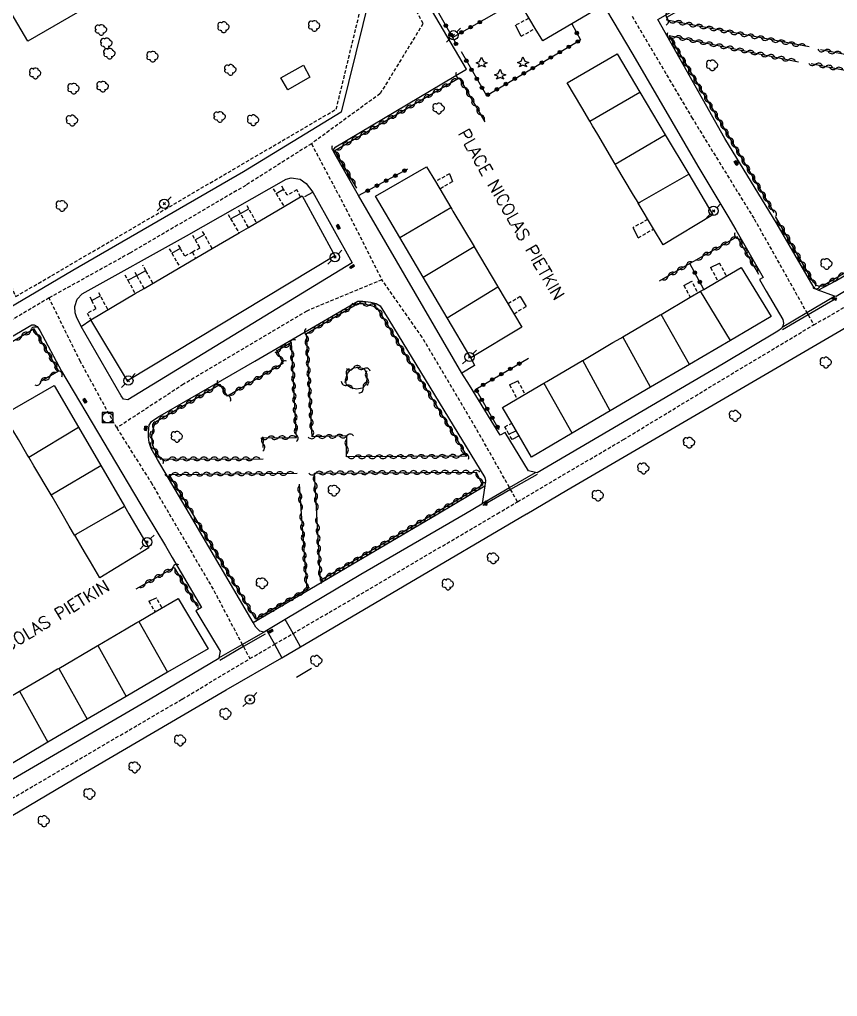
# Model space of a CAD drawing. Header units: millimetres. Extents: x 266000 to 267000, y 124222 to 125000.
# Drawn here: x 266687.3 to 266804.5, y 124601.8 to 124741.8 of the extents above; entities that cross this region are included whole.
import ezdxf
from ezdxf.enums import TextEntityAlignment as Align

# ---------------------------------------------------------------- set-up
doc = ezdxf.new("R2010")
doc.units = ezdxf.units.MM
doc.linetypes.add('DASHED', pattern=[0.75, 0.5, -0.25])
doc.layers.get('0').update_dxf_attribs({"linetype": 'CONTINUOUS'})
for name, color, linetype in [('W0001', 6, 'DASHED'), ('W0004', 5, 'CONTINUOUS'), ('W0008', 7, 'CONTINUOUS'), ('W0014', 7, 'CONTINUOUS'), ('W0020', 2, 'CONTINUOUS'), ('W0051', 7, 'CONTINUOUS'), ('W0101', 7, 'CONTINUOUS'), ('W0104', 1, 'CONTINUOUS'), ('W0105', 7, 'CONTINUOUS'), ('W0112', 1, 'DASHED'), ('W0300', 7, 'CONTINUOUS'), ('W0303', 7, 'CONTINUOUS'), ('W0310', 3, 'CONTINUOUS'), ('W0323', 7, 'CONTINUOUS'), ('W0401', 7, 'CONTINUOUS'), ('W0420', 7, 'CONTINUOUS'), ('W0473', 7, 'CONTINUOUS'), ('W0989', 7, 'CONTINUOUS'), ('W1102', 7, 'CONTINUOUS')]:
    doc.layers.add(name, color=color, linetype=linetype)
doc.styles.get("Standard").update_dxf_attribs({"font": 'romans.shx', "width": 0.85})

# ---------------------------------------------------------------- blocks, each defined once
blk = doc.blocks.new('T401')
for p, q in [((-0.3, 0.3), (0, 0.3)), ((-0.3, -0.25), (-0.3, 0.3)), ((-0.3, 0.15), (0, 0.15)), ((-0.3, 0), (0, 0)), ((0, 0.3), (0, -0.25)), ((-0.3, -0.15), (0, -0.15)), ((-0.3, -0.25), (-0.3, -0.3)), ((-0.3, -0.3), (0, -0.3)), ((0, -0.3), (0, -0.25))]:
    blk.add_line(p, q)
blk = doc.blocks.new('T300')
for p, q in [((-0.8, 0.51), (-0.86, 0.34)), ((-0.86, 0.34), (-0.86, 0.17)), ((-0.86, 0.17), (-0.74, 0.06)), ((-0.69, 0.63), (-0.8, 0.51)), ((-0.8, -0.06), (-0.74, 0.06)), ((-0.74, 0.06), (-0.69, 0.11)), ((-0.57, 0.69), (-0.69, 0.63)), ((-0.46, 0.69), (-0.57, 0.69)), ((-0.29, 0.63), (-0.46, 0.69)), ((-0.29, 0.63), (-0.17, 0.74)), ((-0.23, 0.57), (-0.29, 0.63)), ((-0.17, 0.74), (-0.06, 0.8)), ((-0.06, 0.8), (0.06, 0.8)), ((0.06, 0.8), (0.23, 0.74)), ((0.23, 0.74), (0.34, 0.63)), ((0.34, 0.63), (0.4, 0.51)), ((0.46, 0.46), (0.34, 0.46)), ((0.4, 0.51), (0.4, 0.46)), ((0.57, 0.4), (0.46, 0.46)), ((0.57, 0.4), (0.69, 0.29)), ((0.69, 0.29), (0.74, 0.17)), ((0.74, 0.06), (0.69, -0.17)), ((0.74, 0.17), (0.74, 0.06)), ((-0.8, -0.17), (-0.8, -0.06)), ((-0.8, -0.23), (-0.8, -0.17)), ((-0.74, -0.34), (-0.8, -0.23)), ((-0.69, -0.4), (-0.74, -0.34)), ((-0.51, -0.46), (-0.69, -0.4)), ((-0.4, -0.46), (-0.51, -0.46)), ((-0.4, -0.46), (-0.34, -0.46)), ((-0.34, -0.46), (-0.34, -0.4)), ((-0.34, -0.51), (-0.34, -0.46)), ((-0.29, -0.63), (-0.34, -0.51)), ((-0.17, -0.74), (-0.29, -0.63)), ((-0.06, -0.8), (-0.17, -0.74)), ((0.06, -0.8), (-0.06, -0.8)), ((0.17, -0.74), (0.06, -0.8)), ((0.23, -0.69), (0.17, -0.74)), ((0.29, -0.46), (0.23, -0.46)), ((0.29, -0.63), (0.23, -0.69)), ((0.46, -0.4), (0.29, -0.46)), ((0.34, -0.51), (0.29, -0.63)), ((0.34, -0.51), (0.34, -0.46)), ((0.57, -0.34), (0.46, -0.4)), ((0.63, -0.29), (0.57, -0.34)), ((0.69, -0.17), (0.63, -0.29))]:
    blk.add_line(p, q)
blk = doc.blocks.new('T473')
for p, q in [((-0.166667, 0.166667), (0.166667, -0.166667)), ((-0.166667, -0.166667), (0.166667, 0.166667)), ((0.500001, 0.500001), (1.000002, 1.000002)), ((-1.000002, -1.000002), (-0.500001, -0.500001))]:
    blk.add_line(p, q)
blk.add_ellipse((0, 0), major_axis=(0.471405, 0.471405), ratio=1, start_param=5.4977871438, end_param=11.780972451)
blk = doc.blocks.new('T420')
for p, q in [((0.75, 0.75), (-0.75, 0.75)), ((-0.75, 0.75), (-0.75, -0.75)), ((0.75, 0.75), (0.75, -0.75)), ((0.75, -0.75), (-0.75, -0.75))]:
    blk.add_line(p, q)
blk.add_ellipse((0, 0), major_axis=(-0.53, 0.53), ratio=1, start_param=3.926991, end_param=10.210176)
blk = doc.blocks.new('T303')
for p, q in [((-0.77, 0), (-0.28, 0.21)), ((-0.28, -0.21), (-0.77, 0)), ((-0.28, 0.21), (0, 0.83)), ((0, 0.83), (0.28, 0.21)), ((0.28, 0.21), (0.83, 0)), ((0.83, 0), (0.28, -0.21)), ((-0.49, -0.63), (-0.28, -0.21)), ((0, -0.35), (-0.49, -0.63)), ((0.56, -0.63), (0, -0.35)), ((0.28, -0.21), (0.56, -0.63))]:
    blk.add_line(p, q)
blk = doc.blocks.new('t323o')
at = {"color": 0, "linetype": 'Continuous'}
for radius in [0.25, 0.15]:
    blk.add_circle((0, 0), radius, dxfattribs=at)
blk = doc.blocks.new('t310o')
at = {"color": 0, "linetype": 'Continuous'}
for centre, start, end in [((-0.5, 0.38), 216.8699, 323.1304), ((0.5, -0.37), 36.8699, 143.1303)]:
    blk.add_arc(centre, 0.625, start, end, dxfattribs=at)

msp = doc.modelspace()

# ---------------------------------------------------------------- linework, layer by layer
at = {"layer": 'W0001'}
for points in [[(266718.17, 124791.92), (266720.29, 124784.42), (266726.91, 124773.32), (266734.65, 124760.05), (266740.03, 124751.09), (266745.14, 124741.24), (266739, 124731.22), (266729.15, 124724.04)], [(266775.11, 124742.3), (266783.64, 124727.84), (266792.62, 124713.25), (266800.15, 124699.84), (266800.34, 124699.5), (266801.14, 124698.07)], [(266729.15, 124724.04), (266719.73, 124718.07), (266703.13, 124708.36), (266691.54, 124701.94)], [(266729.15, 124724.04), (266734.1, 124714.71), (266739.24, 124704.54)], [(266801.14, 124698.07), (266816.26, 124706.72), (266830.65, 124714.79), (266837.28, 124718.93), (266839.61, 124720.39)], [(266739.24, 124704.54), (266728.48, 124700.05), (266710.82, 124689.56), (266701.24, 124683.3)], [(266758.69, 124672.72), (266757.7, 124674.47), (266757.54, 124674.76), (266752.72, 124683.29), (266745.02, 124696.3), (266739.24, 124704.54)], [(266691.54, 124701.94), (266679.25, 124694.66), (266659.92, 124683.48), (266648.23, 124676.43)], [(266701.24, 124683.3), (266696.03, 124692.82), (266691.54, 124701.94)], [(266758.69, 124672.72), (266773.87, 124681.64), (266789.94, 124691.38), (266801.14, 124698.07)], [(266701.24, 124683.3), (266706.16, 124675.49), (266708.76, 124671.01), (266708.77, 124671)], [(266755.77, 124671), (266755.78, 124671.01), (266758.69, 124672.72)], [(266708.77, 124671), (266715.17, 124659.98), (266719.24, 124652.27), (266719.41, 124651.95), (266720.32, 124650.23)], [(266720.32, 124650.23), (266723.86, 124652.29), (266726.52, 124653.84), (266735.63, 124659.15), (266755.77, 124671)], [(266677.77, 124625.25), (266710.63, 124644.43), (266720.32, 124650.23)]]:
    msp.add_lwpolyline(points, dxfattribs=at)
at = {"layer": 'W0004'}
for points in [[(266796.62, 124697.75), (266800.15, 124699.84), (266804.13, 124702.2)], [(266804.46, 124701.9), (266800.34, 124699.5), (266796.69, 124697.38)], [(266753.61, 124672.49), (266757.54, 124674.76), (266761.28, 124676.91)], [(266761.48, 124676.65), (266757.7, 124674.47), (266753.7, 124672.16)], [(266715.89, 124650.33), (266719.24, 124652.27), (266722.33, 124654.05)], [(266722.52, 124653.75), (266719.41, 124651.95), (266716, 124649.98)]]:
    msp.add_lwpolyline(points, dxfattribs=at)
at = {"layer": 'W0008'}
for points in [[(266735.9, 124716.6), (266732.36, 124722.85), (266732.36, 124723.28), (266732.66, 124723.58), (266751.37, 124734.72), (266741.47, 124751.55), (266737.2, 124758.94), (266729.3, 124772.6), (266722.16, 124785.18), (266721.9, 124785.9), (266721.8, 124787.09), (266721.97, 124791), (266722.24, 124792.62), (266722.54, 124793.8), (266723.1, 124794.52), (266730.84, 124801.58), (266731.37, 124801.91), (266732, 124802.07), (266732.59, 124802.07), (266736.47, 124801.47), (266737.16, 124801.24), (266737.82, 124800.88), (266738.24, 124800.38), (266739.91, 124797.41)], [(266801.77, 124703.04), (266801.44, 124703.17), (266801.05, 124703.63), (266795.9, 124712.49), (266788.39, 124724.78), (266778.79, 124741.84), (266786.59, 124746.27), (266812.61, 124761.28), (266812.87, 124761.25), (266813.23, 124760.95), (266813.92, 124759.83), (266835.5, 124723.44), (266835.69, 124722.98)], [(266738.61, 124749.68), (266733.4, 124728.57), (266719.41, 124720.01), (266694.93, 124705.88), (266670.17, 124691.25), (266649.09, 124678.99), (266635.59, 124671.01), (266635.57, 124671)], [(266696.13, 124697.86), (266695.47, 124699.21), (266695.31, 124699.8), (266695.24, 124700.72), (266695.58, 124701.77), (266696.3, 124702.53), (266711.22, 124710.85), (266725.51, 124718.98), (266726.24, 124719.15), (266727.55, 124718.98), (266728.38, 124718.35), (266729.36, 124717.1)], [(266788.83, 124713.66), (266789.96, 124711.71), (266793.91, 124704.87), (266793.38, 124704.57)], [(266711.65, 124671), (266711.65, 124671.01), (266707.08, 124678.78), (266706.2, 124680.33), (266705.91, 124681.21), (266705.78, 124682.01), (266705.78, 124682.63), (266705.91, 124683.71), (266706.21, 124684.24), (266707.13, 124684.86), (266721.03, 124692.86), (266735.82, 124701.45), (266736.54, 124701.49), (266737.66, 124701.35), (266738.41, 124701.12), (266739.01, 124700.79), (266740.25, 124698.78), (266753.99, 124676.18), (266754.09, 124675.76), (266754.02, 124675)], [(266654.16, 124671), (266654.16, 124671.01), (266651.32, 124675.93), (266654.85, 124677.98), (266670.51, 124687.21), (266670.72, 124687.34), (266689.06, 124698.06), (266689.42, 124698.06), (266689.82, 124697.83), (266690.21, 124697.27), (266693.33, 124691.44)], [(266756.9, 124682.63), (266756.21, 124682.26), (266751.79, 124689.44), (266750.72, 124691.17)], [(266720.82, 124655.39), (266711.65, 124671)], [(266708.21, 124666.41), (266709.19, 124664.73), (266713.39, 124657.58), (266712.6, 124657.09)]]:
    msp.add_lwpolyline(points, dxfattribs=at)
at = {"layer": 'W0014'}
for points in [[(266739.91, 124797.41), (266747.09, 124784.77), (266754.64, 124771.82), (266760.96, 124761.29), (266768.57, 124748.08), (266775.22, 124736.81), (266784.53, 124720.84), (266788.83, 124713.66)], [(266835.69, 124722.98), (266835.06, 124720.21), (266834.83, 124720.08), (266822.38, 124712.87), (266804.37, 124702.12), (266804.13, 124702.2), (266801.77, 124703.04)], [(266801.77, 124703.04), (266804.21, 124704.32), (266835.69, 124722.98)], [(266729.36, 124717.1), (266735, 124706.99), (266702.82, 124687.35), (266702.23, 124687.42), (266701.9, 124687.88), (266696.13, 124697.86)], [(266728.21, 124716.48), (266729.36, 124717.1)], [(266750.72, 124691.17), (266735.9, 124716.6)], [(266793.38, 124704.57), (266794.31, 124702.92), (266796.7, 124698.83), (266796.8, 124698.3), (266796.7, 124697.88), (266796.62, 124697.75), (266796.5, 124697.55), (266795.98, 124697.19), (266788.17, 124692.5), (266761.49, 124676.86), (266761.28, 124676.91), (266760.24, 124677.16), (266756.9, 124682.63)], [(266696.13, 124697.86), (266697.51, 124698.8)], [(266751.98, 124693.33), (266752.54, 124692.25), (266750.72, 124691.17)], [(266693.33, 124691.44), (266705.47, 124671.01), (266705.48, 124671)], [(266747.25, 124671), (266747.26, 124671.01), (266754.02, 124675)], [(266754.02, 124675), (266753.61, 124672.49), (266753.59, 124672.37), (266751.25, 124671.01), (266751.23, 124671)], [(266705.48, 124671), (266708.21, 124666.41)], [(266751.23, 124671), (266736.23, 124662.27), (266725.4, 124655.84), (266722.77, 124654.28), (266722.36, 124654.04), (266722.33, 124654.05), (266721.74, 124654.18), (266721.18, 124654.74), (266720.82, 124655.39)], [(266720.82, 124655.39), (266747.25, 124671)], [(266712.6, 124657.09), (266713.29, 124655.9), (266716.08, 124651.29), (266715.89, 124650.33), (266715.88, 124650.27), (266706.03, 124644.44), (266680.34, 124629.49), (266680.32, 124629.49), (266679.39, 124629.72), (266677.35, 124633.34), (266676.37, 124635.12)], [(266729.17, 124648.8), (266727, 124647.53)]]:
    msp.add_lwpolyline(points, dxfattribs=at)
at = {"layer": 'W0020'}
for points in [[(266727.59, 124651.94), (266726.52, 124653.84), (266725.4, 124655.84)], [(266722.77, 124654.28), (266723.86, 124652.29), (266724.92, 124650.36)]]:
    msp.add_lwpolyline(points, dxfattribs=at)
at = {"layer": 'W0051'}
for points in [[(266759.99, 124671), (266760.01, 124671.01), (266765.77, 124674.4), (266805.09, 124697.32), (266825.58, 124709.41), (266839.89, 124717.71), (266842.96, 124719.49), (266857.16, 124727.82), (266858.31, 124728.24), (266859.2, 124728.51)], [(266636.06, 124594.34), (266635.86, 124594.8), (266635.73, 124595.33), (266635.66, 124596.09), (266635.8, 124596.68), (266636.03, 124597.24), (266636.46, 124597.93), (266637.15, 124598.62), (266640.02, 124600.49), (266646.26, 124604.1), (266648.91, 124605.64), (266663.24, 124614.16), (266679.87, 124623.97), (266696.21, 124633.61), (266716.93, 124645.77), (266724.92, 124650.36), (266759.99, 124671)]]:
    msp.add_lwpolyline(points, dxfattribs=at)
at = {"layer": 'W0101'}
for points in [[(266769.48, 124742.97), (266766.49, 124741.23), (266762.3, 124738.78), (266761.24, 124740.57), (266758.77, 124744.73), (266758.77, 124744.74), (266758.67, 124744.91), (266755.61, 124750.07), (266755.42, 124750.4), (266752.98, 124754.52), (266752.23, 124755.78), (266750.59, 124758.56), (266749.84, 124759.82), (266748.6, 124761.93), (266751, 124763.32), (266755.87, 124766.13)], [(266786.69, 124713.86), (266779.54, 124709.53), (266778.19, 124711.82), (266776, 124715.53), (266775.99, 124715.53), (266775.96, 124715.6), (266775.32, 124716.68), (266772.8, 124720.93), (266772.7, 124721.1), (266770.18, 124725.36), (266769.45, 124726.59), (266769.05, 124727.27), (266767.9, 124729.21), (266765.81, 124732.75), (266772.95, 124736.91)], [(266772.95, 124736.91), (266776.23, 124731.42), (266779.87, 124725.3), (266783.23, 124719.67), (266786.69, 124713.86)], [(266738.34, 124716.52), (266745.65, 124720.75), (266746.91, 124718.63), (266749.13, 124714.89), (266749.28, 124714.65), (266749.43, 124714.39), (266752.47, 124709.29), (266752.48, 124709.26), (266755.83, 124703.63), (266755.89, 124703.53), (266759.32, 124697.76), (266751.98, 124693.33)], [(266697.51, 124698.8), (266703.91, 124702.55), (266705.17, 124703.29), (266710.3, 124706.3), (266714.92, 124709.01), (266718.77, 124711.27), (266720.11, 124712.05), (266725.22, 124715.05), (266727.59, 124716.44), (266727.81, 124716.57)], [(266727.81, 124716.57), (266732.5, 124707.98), (266702.79, 124690.04), (266697.51, 124698.8)], [(266751.98, 124693.33), (266748.6, 124699.08), (266745.18, 124704.89), (266741.82, 124710.6), (266738.34, 124716.52)], [(266756.54, 124686.25), (266758.63, 124687.48), (266762.48, 124689.74), (266762.48, 124689.74), (266762.89, 124689.98), (266768.01, 124692.98), (266768.03, 124692.99), (266772.36, 124695.53), (266773.5, 124696.19), (266773.76, 124696.35), (266779.15, 124699.51), (266779.27, 124699.58), (266783.45, 124702.03), (266784.92, 124702.89), (266785.39, 124703.16), (266787.39, 124704.34), (266790.76, 124706.31)], [(266790.76, 124706.31), (266795.02, 124699.27), (266789.2, 124695.85), (266783.33, 124692.4), (266777.77, 124689.13), (266771.99, 124685.74), (266766.53, 124682.53), (266760.7, 124679.1), (266758.92, 124682.16), (266757.86, 124683.98), (266756.54, 124686.25)], [(266693.41, 124671), (266693.41, 124671.01), (266691.97, 124673.46), (266691.83, 124673.7), (266689.37, 124677.87), (266688.63, 124679.13), (266688.38, 124679.55), (266687.16, 124681.63), (266686.37, 124682.96), (266685.05, 124685.21), (266692.3, 124689.37)], [(266692.3, 124689.37), (266695.77, 124683.41), (266698.97, 124677.91), (266702.36, 124672.09), (266702.99, 124671.01), (266702.99, 124671)], [(266705.84, 124666.12), (266698.82, 124661.82), (266697.47, 124664.11), (266696.62, 124665.56), (266695.36, 124667.71), (266695.22, 124667.94), (266695.21, 124667.95), (266694.45, 124669.24), (266693.41, 124671)], [(266702.99, 124671), (266705.84, 124666.12)], [(266675.84, 124638.84), (266681.35, 124642.07), (266681.64, 124642.23), (266687.32, 124645.56), (266687.42, 124645.62), (266691.41, 124647.95), (266692.77, 124648.75), (266692.93, 124648.84), (266698.46, 124652.08), (266698.55, 124652.13), (266702.6, 124654.5), (266704.14, 124655.4), (266704.41, 124655.56), (266706.74, 124656.93), (266710.06, 124658.87)], [(266710.06, 124658.87), (266714.33, 124651.66), (266708.54, 124648.28), (266702.62, 124644.81), (266697.02, 124641.54), (266691.38, 124638.24), (266685.66, 124634.89), (266680.07, 124631.63), (266675.84, 124638.84)]]:
    msp.add_lwpolyline(points, dxfattribs=at)
at = {"layer": 'W0104'}
msp.add_lwpolyline([(266688.6, 124750.11), (266691.98, 124751.95), (266696.87, 124743.58), (266688.5, 124738.73), (266683.55, 124747.16), (266686.81, 124749.06)], dxfattribs=at)
msp.add_lwpolyline([(266725.75, 124731.75), (266724.76, 124733.5), (266728.03, 124735.3), (266728.94, 124733.59)], close=True, dxfattribs=at)
at = {"layer": 'W0105'}
for points in [[(266759.2, 124739.45), (266758.41, 124741.03)], [(266748.92, 124719.71), (266749.38, 124718.63)], [(266724.08, 124716.9), (266725.15, 124717.53)], [(266717.57, 124713.29), (266718.98, 124714.06), (266720.18, 124714.7)], [(266712.48, 124710.28), (266713.8, 124711.02)], [(266775.98, 124710.54), (266775.26, 124712.03)], [(266709.13, 124708.35), (266710.36, 124709.06)], [(266786.37, 124706.31), (266787.62, 124706.94)], [(266702.83, 124704.46), (266704.12, 124705.16), (266705.41, 124705.85)], [(266782.53, 124703.74), (266783.65, 124704.33)], [(266697.64, 124701.58), (266698.9, 124702.23)], [(266759.09, 124702.12), (266759.94, 124700.72)], [(266757.54, 124689.48), (266758.73, 124690.07)], [(266757.46, 124682.43), (266758.45, 124682.89)], [(266758.95, 124682.18), (266758.92, 124682.16), (266757.9, 124681.65)], [(266705.85, 124658.47), (266706.94, 124658.96)]]:
    msp.add_lwpolyline(points, dxfattribs=at)
at = {"layer": 'W0112'}
for points in [[(266676.99, 124699.16), (266679.42, 124700.73), (266679.59, 124700.83), (266685.78, 124704.31), (266686.77, 124702.13), (266732.71, 124728.99), (266737.78, 124749.9), (266729, 124764.95)], [(266760.26, 124741.98), (266758.41, 124741.03)], [(266759.2, 124739.45), (266761.24, 124740.57)], [(266748.92, 124719.71), (266746.91, 124718.63)], [(266727.65, 124716.34), (266727.59, 124716.44), (266727.06, 124717.42), (266725.68, 124716.66), (266725.15, 124717.53), (266724.82, 124718.07)], [(266747.63, 124717.64), (266749.38, 124718.63)], [(266723.67, 124717.55), (266724.08, 124716.9), (266725.22, 124715.05)], [(266721.25, 124712.78), (266720.18, 124714.7), (266719.93, 124715.14)], [(266717.22, 124713.89), (266717.57, 124713.29), (266718.77, 124711.27)], [(266720.11, 124712.05), (266718.98, 124714.06), (266718.72, 124714.52)], [(266777.34, 124713.17), (266775.26, 124712.03)], [(266712.12, 124710.92), (266712.48, 124710.28), (266713.14, 124709.09), (266712.1, 124708.51), (266711.01, 124707.9), (266710.36, 124709.06), (266710.02, 124709.67)], [(266714.95, 124708.96), (266714.92, 124709.01), (266713.8, 124711.02), (266713.43, 124711.68)], [(266775.98, 124710.54), (266778.19, 124711.82)], [(266708.78, 124708.96), (266709.13, 124708.35), (266710.3, 124706.3)], [(266712.1, 124708.51), (266712.53, 124707.62)], [(266788.6, 124705.16), (266787.62, 124706.94)], [(266702.39, 124705.25), (266702.83, 124704.46), (266703.91, 124702.55)], [(266705.17, 124703.29), (266704.12, 124705.16), (266703.75, 124705.82)], [(266706.41, 124704.05), (266705.41, 124705.85), (266705, 124706.61)], [(266786.37, 124706.31), (266787.39, 124704.34)], [(266784.44, 124702.85), (266783.65, 124704.33)], [(266699.96, 124700.3), (266698.9, 124702.23), (266698.64, 124702.7)], [(266782.53, 124703.74), (266783.45, 124702.03)], [(266697.38, 124702.09), (266697.64, 124701.58), (266698.27, 124700.38), (266697.02, 124699.75), (266697.51, 124698.8)], [(266759.09, 124702.12), (266757.41, 124701.13)], [(266758.19, 124699.68), (266759.94, 124700.72)], [(266759.71, 124688.29), (266758.73, 124690.07)], [(266757.54, 124689.48), (266758.63, 124687.48)], [(266757.9, 124681.65), (266757.46, 124682.43), (266756.88, 124683.46), (266757.86, 124683.98), (266757.86, 124683.99)], [(266705.85, 124658.47), (266706.74, 124656.93)], [(266707.69, 124657.55), (266706.94, 124658.96)]]:
    msp.add_lwpolyline(points, dxfattribs=at)
at = {"layer": 'W0310'}
for points in [[(266800.5, 124737.91), (266780.11, 124741.76), (266780.18, 124742.22), (266812.12, 124760.65), (266813.04, 124760.29), (266818.78, 124750.63), (266817.2, 124749.52), (266821.85, 124741.45), (266823.73, 124742.37), (266829.77, 124732.22), (266802.11, 124737.51)], [(266795.45, 124714.2), (266780.4, 124739.53), (266798.98, 124735.77)], [(266800.76, 124735.54), (266831.37, 124729.46), (266835.08, 124723.43), (266835.11, 124723.1), (266834.98, 124722.8), (266834.65, 124722.57), (266802.4, 124703.62), (266801.91, 124703.56), (266801.48, 124703.76), (266801.12, 124704.18), (266795.68, 124713.6)], [(266735.65, 124717.68), (266732.51, 124723.05), (266750.32, 124733.48), (266753.98, 124727.19)], [(266793.29, 124705.29), (266790.18, 124710.69), (266783.92, 124707.18)], [(266783.92, 124707.18), (266783.39, 124706.87), (266778.98, 124704.33)], [(266678.25, 124676.1), (266671.53, 124687.1), (266689.38, 124697.49), (266692.92, 124691.43), (266690.25, 124689.89)], [(266722.22, 124680.49), (266722.26, 124681.87), (266726.99, 124681.93), (266726.3, 124695.55), (266724.22, 124694.37), (266725.07, 124692.56), (266717.1, 124687.87), (266716.05, 124689.55), (266706.8, 124684.14), (266706.53, 124683.45), (266706.3, 124682.66), (266706.23, 124682.04), (266706.27, 124681.18), (266706.56, 124680.36), (266707.51, 124678.84), (266722.25, 124678.88)], [(266712.13, 124671), (266712.13, 124671.01), (266708.76, 124676.64), (266727.11, 124676.8)], [(266729.94, 124671), (266729.94, 124671.01), (266729.61, 124676.83), (266752.78, 124676.98), (266753.69, 124675.1), (266746.74, 124671.01), (266746.73, 124671)], [(266727.38, 124675.22), (266727.69, 124671.01), (266727.69, 124671)], [(266727.69, 124671), (266728.5, 124660.15), (266721.18, 124655.89), (266712.13, 124671)], [(266746.73, 124671), (266730.47, 124661.43), (266729.94, 124671)], [(266704.04, 124660.23), (266709.47, 124663.31), (266712.72, 124657.74)]]:
    msp.add_lwpolyline(points, dxfattribs=at)
for points in [[(266734.19, 124679.15), (266734.2, 124682.15), (266729.26, 124682.02), (266728.44, 124696.83), (266735.78, 124701.16), (266736.57, 124701.12), (266737.89, 124700.79), (266738.58, 124700.49), (266751.4, 124679.25)], [(266735.63, 124688.85), (266734.8, 124689.05), (266734.18, 124689.48), (266734.02, 124690.21), (266734.32, 124691.09), (266734.68, 124691.59), (266735.17, 124691.91), (266735.96, 124692.01), (266736.72, 124691.75), (266737.11, 124691.05), (266737.11, 124690.27), (266736.94, 124689.54), (266736.48, 124688.98)]]:
    msp.add_lwpolyline(points, close=True, dxfattribs=at)
at = {"layer": 'W0323'}
for points in [[(266755.61, 124750.07), (266746.33, 124744.7), (266749.35, 124739.28), (266749.97, 124738.18)], [(266749.35, 124739.28), (266756.03, 124743.02)], [(266766.49, 124741.23), (266767.7, 124738.91)], [(266750.59, 124737.24), (266754.23, 124730.95), (266767.7, 124738.91)], [(266735.9, 124716.6), (266742.99, 124720.45)], [(266785.39, 124703.16), (266783.39, 124706.87)], [(266756.08, 124683.02), (266752.7, 124688.85), (266760.24, 124693.28)]]:
    msp.add_lwpolyline(points, dxfattribs=at)
at = {"layer": 'W1102'}
for points in [[(266769.05, 124727.27), (266776.23, 124731.42)], [(266772.7, 124721.1), (266779.87, 124725.3)], [(266776, 124715.53), (266776.22, 124715.66), (266783.23, 124719.67)], [(266741.82, 124710.6), (266749.13, 124714.89)], [(266745.18, 124704.89), (266752.47, 124709.29)], [(266748.6, 124699.08), (266755.89, 124703.53)], [(266789.2, 124695.85), (266784.92, 124702.89)], [(266783.33, 124692.4), (266779.27, 124699.58)], [(266777.77, 124689.13), (266773.76, 124696.35)], [(266771.99, 124685.74), (266768.03, 124692.99)], [(266766.53, 124682.53), (266762.53, 124689.66), (266762.48, 124689.74)], [(266688.63, 124679.13), (266695.77, 124683.41)], [(266691.83, 124673.7), (266698.97, 124677.91)], [(266700.48, 124671), (266700.49, 124671.01), (266702.36, 124672.09)], [(266695.22, 124667.94), (266695.42, 124668.06), (266700.48, 124671)], [(266704.41, 124655.56), (266708.54, 124648.28)], [(266698.55, 124652.13), (266702.62, 124644.81)], [(266692.93, 124648.84), (266697.02, 124641.54)], [(266687.32, 124645.56), (266691.38, 124638.24)]]:
    msp.add_lwpolyline(points, dxfattribs=at)

# ---------------------------------------------------------------- block references
at = {"layer": 'W0300', "rotation": 359.9999899820874}
for p in [(266729.58, 124740.91), (266699.02, 124740.35), (266716.58, 124740.74), (266699.8, 124738.44), (266700.23, 124736.96), (266706.41, 124736.51), (266786.61, 124735.27), (266689.59, 124734.11), (266717.56, 124734.62), (266695.09, 124731.93), (266699.26, 124732.22), (266747.42, 124729.09), (266694.88, 124727.36), (266716.03, 124727.88), (266720.83, 124727.41), (266693.41, 124715.12), (266803, 124706.81), (266802.91, 124692.67), (266789.9, 124685.03), (266709.89, 124682.03), (266783.31, 124681.19), (266776.76, 124677.49), (266732.41, 124674.32), (266770.24, 124673.59), (266755.22, 124664.6), (266722.1, 124661.02), (266748.73, 124660.87), (266729.89, 124649.91), (266716.88, 124642.31), (266710.36, 124638.51), (266703.84, 124634.64), (266697.38, 124630.83), (266690.83, 124626.93)]:
    msp.add_blockref('T300', p, dxfattribs=at)
at = {"layer": 'W0303', "rotation": 359.9999899820874}
for p in [(266753.52, 124735.62), (266759.47, 124735.67), (266756.18, 124733.9)]:
    msp.add_blockref('T303', p, dxfattribs=at)
at = {"layer": 'W0310'}
for p, rotation in [((266780.14, 124742.01), 81.71301881439844), ((266781.34, 124741.53), 169.2879035310336), ((266782.81, 124741.25), 169.2879035310336), ((266784.29, 124740.97), 169.2879035310336), ((266785.76, 124740.7), 169.2879035310336), ((266787.23, 124740.42), 169.2879035310336), ((266788.71, 124740.14), 169.2879035310336), ((266790.18, 124739.86), 169.2879035310336), ((266780.68, 124739.06), 120.7162874762701), ((266781.34, 124739.34), 348.5768384222889), ((266782.81, 124739.04), 348.5768384222889), ((266784.28, 124738.74), 348.5768384222889), ((266785.75, 124738.45), 348.5768384222889), ((266791.65, 124739.58), 169.2879035310336), ((266793.13, 124739.3), 169.2879035310336), ((266794.6, 124739.02), 169.2879035310336), ((266796.08, 124738.74), 169.2879035310336), ((266797.55, 124738.46), 169.2879035310336), ((266781.45, 124737.77), 120.7162874762701), ((266782.21, 124736.48), 120.7162874762701), ((266787.22, 124738.15), 348.5768384222889), ((266788.69, 124737.85), 348.5768384222889), ((266790.16, 124737.55), 348.5768384222889), ((266791.63, 124737.26), 348.5768384222889), ((266799.02, 124738.19), 169.2879035310336), ((266802.71, 124737.39), 169.1793401826095), ((266804.18, 124737.11), 169.1793401826095), ((266782.98, 124735.19), 120.7162874762701), ((266793.1, 124736.96), 348.5768384222889), ((266794.57, 124736.66), 348.5768384222889), ((266796.04, 124736.37), 348.5768384222889), ((266797.51, 124736.07), 348.5768384222889), ((266783.74, 124733.9), 120.7162874762701), ((266801.4, 124735.41), 348.7660245907898), ((266802.87, 124735.12), 348.7660245907898), ((266804.34, 124734.83), 348.7660245907898), ((266749.14, 124732.79), 30.33495294625936), ((266750.39, 124733.36), 300.2290702693653), ((266784.51, 124732.61), 120.7162874762701), ((266746.55, 124731.27), 30.33495294625936), ((266747.85, 124732.03), 30.33495294625936), ((266751.15, 124732.06), 300.2290702693653), ((266785.28, 124731.32), 120.7162874762701), ((266743.97, 124729.75), 30.33495294625936), ((266745.26, 124730.51), 30.33495294625936), ((266751.9, 124730.77), 300.2290702693653), ((266752.66, 124729.47), 300.2290702693653), ((266786.04, 124730.03), 120.7162874762701), ((266742.67, 124729), 30.33495294625936), ((266753.41, 124728.17), 300.2290702693653), ((266786.81, 124728.74), 120.7162874762701), ((266740.08, 124727.48), 30.33495294625936), ((266741.38, 124728.24), 30.33495294625936), ((266787.58, 124727.45), 120.7162874762701), ((266737.49, 124725.97), 30.33495294625936), ((266738.79, 124726.72), 30.33495294625936), ((266788.34, 124726.16), 120.7162874762701), ((266734.9, 124724.45), 30.33495294625936), ((266736.2, 124725.21), 30.33495294625936), ((266789.11, 124724.87), 120.7162874762701), ((266732.62, 124722.86), 120.3810434399299), ((266733.61, 124723.69), 30.33495294625936), ((266789.87, 124723.58), 120.7162874762701), ((266733.38, 124721.56), 120.3810434399299), ((266790.64, 124722.29), 120.7162874762701), ((266734.14, 124720.27), 120.3810434399299), ((266791.41, 124721), 120.7162874762701), ((266792.17, 124719.71), 120.7162874762701), ((266734.89, 124718.98), 120.3810434399299), ((266792.94, 124718.42), 120.7162874762701), ((266793.7, 124717.13), 120.7162874762701), ((266794.47, 124715.84), 120.7162874762701), ((266795.24, 124714.56), 120.7162874762701), ((266796.43, 124712.31), 120.0153272830184), ((266790.34, 124710.41), 119.9614348332565), ((266797.18, 124711.01), 120.0153272830184), ((266787.85, 124709.38), 209.2733543539507), ((266789.16, 124710.11), 209.2733543539507), ((266791.09, 124709.11), 119.9614348332565), ((266797.93, 124709.71), 120.0153272830184), ((266785.23, 124707.91), 209.2733543539507), ((266786.54, 124708.65), 209.2733543539507), ((266791.84, 124707.81), 119.9614348332565), ((266798.68, 124708.41), 120.0153272830184), ((266799.43, 124707.11), 120.0153272830184), ((266782.88, 124706.58), 210.0003900734176), ((266792.59, 124706.51), 119.9614348332565), ((266800.18, 124705.81), 120.0153272830184), ((266780.28, 124705.08), 210.0003900734176), ((266781.58, 124705.83), 210.0003900734176), ((266800.93, 124704.51), 120.0153272830184), ((266804.64, 124704.94), 210.445661016431), ((266802, 124703.57), 187.3818184233177), ((266803.35, 124704.18), 210.445661016431), ((266734.68, 124700.51), 30.50847968920262), ((266736, 124701.15), 357.5356265004283), ((266737.47, 124700.9), 345.8305584287347), ((266738.74, 124700.22), 301.1094905754219), ((266732.09, 124698.98), 30.50847968920262), ((266733.38, 124699.74), 30.50847968920262), ((266739.52, 124698.94), 301.1094905754219), ((266730.8, 124698.22), 30.50847968920262), ((266740.29, 124697.65), 301.1094905754219), ((266687.61, 124696.46), 30.20831848750328), ((266688.91, 124697.21), 30.20831848750328), ((266689.86, 124696.67), 300.2987448476375), ((266728.45, 124696.57), 93.19333336712161), ((266729.51, 124697.46), 30.50847968920262), ((266741.07, 124696.37), 301.1094905754219), ((266690.62, 124695.37), 300.2987448476375), ((266726.05, 124695.41), 209.6257943715116), ((266728.53, 124695.07), 93.19333336712161), ((266741.84, 124695.08), 301.1094905754219), ((266691.37, 124694.08), 300.2987448476375), ((266724.75, 124694.67), 209.6257943715116), ((266724.6, 124693.56), 295.1691190895914), ((266726.36, 124694.33), 92.92513106870307), ((266728.62, 124693.58), 93.19333336712161), ((266742.62, 124693.8), 301.1094905754219), ((266692.13, 124692.78), 300.2987448476375), ((266724.73, 124692.36), 210.4696289481195), ((266726.44, 124692.84), 92.92513106870307), ((266728.7, 124692.08), 93.19333336712161), ((266743.39, 124692.52), 301.1094905754219), ((266691.68, 124690.71), 210.0101376407707), ((266692.89, 124691.49), 300.2987448476375), ((266722.15, 124690.84), 210.4696289481195), ((266723.44, 124691.6), 210.4696289481195), ((266726.51, 124691.34), 92.92513106870307), ((266728.79, 124690.58), 93.19333336712161), ((266734.23, 124690.83), 71.44898966153673), ((266735.19, 124691.92), 7.008797888271274), ((266736.64, 124691.77), 340.7504741274743), ((266737.11, 124690.43), 269.8547638626542), ((266744.17, 124691.23), 301.1094905754219), ((266690.38, 124689.96), 210.0101376407707), ((266716.23, 124689.27), 121.9808519685497), ((266719.56, 124689.32), 210.4696289481195), ((266720.85, 124690.08), 210.4696289481195), ((266726.59, 124689.84), 92.92513106870307), ((266728.87, 124689.08), 93.19333336712161), ((266734.26, 124689.42), 145.4914770125584), ((266736.57, 124689.09), 230.4376785883144), ((266744.94, 124689.95), 301.1094905754219), ((266713.75, 124688.21), 210.3083738325433), ((266715.05, 124688.96), 210.3083738325433), ((266717.02, 124688), 121.9808519685497), ((266718.27, 124688.56), 210.4696289481195), ((266726.67, 124688.34), 92.92513106870307), ((266728.95, 124687.58), 93.19333336712161), ((266745.72, 124688.66), 301.1094905754219), ((266711.16, 124686.69), 210.3083738325433), ((266712.46, 124687.45), 210.3083738325433), ((266726.74, 124686.84), 92.92513106870307), ((266729.04, 124686.09), 93.19333336712161), ((266746.49, 124687.38), 301.1094905754219), ((266747.27, 124686.09), 301.1094905754219), ((266708.57, 124685.18), 210.3083738325433), ((266709.87, 124685.93), 210.3083738325433), ((266726.82, 124685.35), 92.92513106870307), ((266748.04, 124684.81), 301.1094905754219), ((266706.48, 124683.25), 253.61439130802), ((266707.28, 124684.42), 210.3083738325433), ((266726.89, 124683.85), 92.92513106870307), ((266729.12, 124684.59), 93.19333336712161), ((266748.82, 124683.53), 301.1094905754219), ((266726.97, 124682.35), 92.92513106870307), ((266729.2, 124683.09), 93.19333336712161), ((266749.59, 124682.24), 301.1094905754219), ((266706.24, 124681.78), 272.1434030108365), ((266722.91, 124681.88), 0.6773093083106441), ((266722.23, 124681.03), 88.50782799610458), ((266724.41, 124681.9), 0.6773093083106441), ((266725.91, 124681.92), 0.6773093083106441), ((266729.69, 124682.03), 181.4161421748996), ((266731.19, 124682.07), 181.4161421748996), ((266732.69, 124682.11), 181.4161421748996), ((266734.19, 124682.15), 181.4161421748996), ((266734.2, 124680.65), 89.8851789523953), ((266750.37, 124680.96), 301.1094905754219), ((266706.58, 124680.34), 302.1174281452282), ((266707.37, 124679.07), 302.1174281452282), ((266751.14, 124679.67), 301.1094905754219), ((266708.75, 124678.85), 0.1399541294994571), ((266710.25, 124678.85), 0.1399541294994571), ((266711.75, 124678.85), 0.1399541294994571), ((266713.25, 124678.86), 0.1399541294994571), ((266714.75, 124678.86), 0.1399541294994571), ((266716.25, 124678.87), 0.1399541294994571), ((266717.75, 124678.87), 0.1399541294994571), ((266719.25, 124678.87), 0.1399541294994571), ((266720.75, 124678.88), 0.1399541294994571), ((266735.39, 124679.16), 180.3263542963075), ((266736.89, 124679.17), 180.3263542963075), ((266738.39, 124679.18), 180.3263542963075), ((266739.89, 124679.18), 180.3263542963075), ((266741.39, 124679.19), 180.3263542963075), ((266742.89, 124679.2), 180.3263542963075), ((266744.39, 124679.21), 180.3263542963075), ((266745.89, 124679.22), 180.3263542963075), ((266747.39, 124679.23), 180.3263542963075), ((266748.89, 124679.24), 180.3263542963075), ((266750.39, 124679.24), 180.3263542963075), ((266752.28, 124676.97), 0.3735552728608925), ((266709.12, 124676.64), 0.5024995363019613), ((266709.34, 124675.66), 120.9128269641125), ((266710.62, 124676.65), 0.5024995363019613), ((266712.12, 124676.67), 0.5024995363019613), ((266713.62, 124676.68), 0.5024995363019613), ((266715.12, 124676.69), 0.5024995363019613), ((266716.62, 124676.71), 0.5024995363019613), ((266718.12, 124676.72), 0.5024995363019613), ((266719.62, 124676.73), 0.5024995363019613), ((266721.12, 124676.75), 0.5024995363019613), ((266722.62, 124676.76), 0.5024995363019613), ((266724.12, 124676.77), 0.5024995363019613), ((266725.62, 124676.78), 0.5024995363019613), ((266729.78, 124676.83), 0.3735552728608925), ((266729.69, 124675.49), 93.18801289345431), ((266731.28, 124676.84), 0.3735552728608925), ((266732.78, 124676.85), 0.3735552728608925), ((266734.28, 124676.86), 0.3735552728608925), ((266735.78, 124676.87), 0.3735552728608925), ((266737.28, 124676.88), 0.3735552728608925), ((266738.78, 124676.89), 0.3735552728608925), ((266740.28, 124676.9), 0.3735552728608925), ((266741.78, 124676.91), 0.3735552728608925), ((266743.28, 124676.92), 0.3735552728608925), ((266744.78, 124676.92), 0.3735552728608925), ((266746.28, 124676.93), 0.3735552728608925), ((266747.78, 124676.94), 0.3735552728608925), ((266749.28, 124676.95), 0.3735552728608925), ((266750.78, 124676.96), 0.3735552728608925), ((266753.22, 124676.07), 296.0376161673038), ((266710.12, 124674.37), 120.9128269641125), ((266727.47, 124673.99), 274.2529413752036), ((266729.77, 124674), 93.18801289345431), ((266752.04, 124674.13), 210.4896844753501), ((266753.33, 124674.89), 210.4896844753501), ((266710.89, 124673.08), 120.9128269641125), ((266727.58, 124672.5), 274.2529413752036), ((266729.86, 124672.5), 93.18801289345431), ((266749.46, 124672.61), 210.4896844753501), ((266750.75, 124673.37), 210.4896844753501), ((266711.66, 124671.8), 120.9128269641125), ((266746.87, 124671.08), 210.4896844753501), ((266748.16, 124671.84), 210.4896844753501), ((266712.9, 124669.71), 120.9169016050351), ((266727.76, 124670.04), 274.2533156575689), ((266730.02, 124669.5), 93.1811561962218), ((266745.48, 124670.26), 210.4892584652807), ((266713.67, 124668.43), 120.9169016050351), ((266727.87, 124668.55), 274.2533156575689), ((266730.11, 124668), 93.1811561962218), ((266742.89, 124668.74), 210.4892584652807), ((266744.18, 124669.5), 210.4892584652807), ((266714.45, 124667.14), 120.9169016050351), ((266727.98, 124667.05), 274.2533156575689), ((266730.19, 124666.51), 93.1811561962218), ((266740.31, 124667.22), 210.4892584652807), ((266741.6, 124667.98), 210.4892584652807), ((266715.22, 124665.85), 120.9169016050351), ((266728.09, 124665.55), 274.2533156575689), ((266737.72, 124665.7), 210.4892584652807), ((266739.01, 124666.46), 210.4892584652807), ((266715.99, 124664.57), 120.9169016050351), ((266728.21, 124664.06), 274.2533156575689), ((266730.27, 124665.01), 93.1811561962218), ((266735.14, 124664.17), 210.4892584652807), ((266736.43, 124664.94), 210.4892584652807), ((266709.26, 124663.19), 29.55261430229753), ((266716.76, 124663.28), 120.9169016050351), ((266728.32, 124662.56), 274.2533156575689), ((266730.36, 124663.51), 93.1811561962218), ((266732.55, 124662.65), 210.4892584652807), ((266733.84, 124663.41), 210.4892584652807), ((266706.65, 124661.71), 29.55261430229753), ((266707.95, 124662.45), 29.55261430229753), ((266710.1, 124662.23), 300.2500364020849), ((266710.86, 124660.93), 300.2500364020849), ((266717.53, 124661.99), 120.9169016050351), ((266728.43, 124661.07), 274.2533156575689), ((266730.44, 124662.01), 93.1811561962218), ((266731.26, 124661.89), 210.4892584652807), ((266705.34, 124660.97), 29.55261430229753), ((266711.61, 124659.64), 300.2500364020849), ((266718.3, 124660.71), 120.9169016050351), ((266728, 124659.86), 210.236945157534), ((266712.37, 124658.34), 300.2500364020849), ((266719.07, 124659.42), 120.9169016050351), ((266719.84, 124658.13), 120.9169016050351), ((266725.4, 124658.35), 210.236945157534), ((266726.7, 124659.1), 210.236945157534), ((266720.61, 124656.84), 120.9169016050351), ((266724.11, 124657.59), 210.236945157534), ((266721.52, 124656.08), 210.236945157534), ((266722.81, 124656.84), 210.236945157534)]:
    msp.add_blockref('t310o', p, dxfattribs=dict(at, rotation=rotation))
at = {"layer": 'W0323'}
for p, rotation in [((266753.28, 124741.47), 29.20574543706806), ((266748.41, 124740.97), 299.16404977753), ((266750.66, 124740.01), 29.20574543706806), ((266751.97, 124740.74), 29.20574543706806), ((266749.14, 124739.66), 299.16404977753), ((266767.19, 124739.9), 297.6644925176978), ((266767.34, 124738.7), 30.6027233688082), ((266749.87, 124738.35), 299.1602507779231), ((266764.76, 124737.17), 30.6027233688082), ((266766.05, 124737.94), 30.6027233688082), ((266751.35, 124735.94), 300.0509852872348), ((266763.47, 124736.41), 30.6027233688082), ((266752.1, 124734.64), 300.0509852872348), ((266760.89, 124734.88), 30.6027233688082), ((266762.18, 124735.65), 30.6027233688082), ((266752.85, 124733.34), 300.0509852872348), ((266758.31, 124733.36), 30.6027233688082), ((266759.6, 124734.12), 30.6027233688082), ((266753.6, 124732.04), 300.0509852872348), ((266755.72, 124731.83), 30.6027233688082), ((266757.02, 124732.59), 30.6027233688082), ((266754.43, 124731.07), 30.6027233688082), ((266741.17, 124719.46), 28.54020401353347), ((266742.49, 124720.18), 28.54020401353347), ((266738.54, 124718.03), 28.54020401353347), ((266739.86, 124718.74), 28.54020401353347), ((266737.22, 124717.31), 28.54020401353347), ((266784.1, 124705.55), 118.2814018865359), ((266784.81, 124704.23), 118.2814018865359), ((266758.95, 124692.52), 30.40641342631246), ((266756.36, 124691), 30.40641342631246), ((266757.65, 124691.76), 30.40641342631246), ((266755.07, 124690.24), 30.40641342631246), ((266752.83, 124688.63), 120.0740061373333), ((266753.77, 124689.48), 30.40641342631246), ((266753.58, 124687.33), 120.0740061373333), ((266754.33, 124686.04), 120.0740061373333), ((266755.08, 124684.74), 120.0740061373333), ((266755.83, 124683.44), 120.0740061373333)]:
    msp.add_blockref('t323o', p, dxfattribs=dict(at, rotation=rotation))
at = {"layer": 'W0401'}
for p, rotation in [((266790.17, 124721.38), 31.43052612724837), ((266732.88, 124712.03), 209.1488108213136), ((266734.91, 124706.57), 121.3997996106507), ((266804.13, 124701.97), 70.54721074920815), ((266696.55, 124687.1), 210.7355593881559), ((266705.55, 124683.24), 352.9594947912906), ((266754, 124672.53), 170.6415156771023), ((266723.25, 124654.3), 120.6901429558863)]:
    msp.add_blockref('T401', p, dxfattribs=dict(at, rotation=rotation))
at = {"layer": 'W0420', "rotation": 359.9999899820874}
msp.add_blockref('T420', (266699.93, 124684.77), dxfattribs=at)
at = {"layer": 'W0473', "rotation": 359.9999899820874}
for p in [(266749.51, 124739.58), (266708.06, 124715.43), (266786.78, 124714.42), (266732.52, 124707.78), (266751.81, 124693.47), (266702.91, 124690.08), (266705.6, 124666.94), (266720.34, 124644.36)]:
    msp.add_blockref('T473', p, dxfattribs=at)

# ---------------------------------------------------------------- texts
at = {"layer": 'W0989'}
for rotation, p in [(300.0304, (266750.86, 124725.94)), (31.2884, (266676.12, 124646.44))]:
    msp.add_text('PLACE NICOLAS PIETKIN', height=1.75, rotation=rotation, dxfattribs=at).set_placement(p, align=Align.MIDDLE_LEFT)

doc.saveas('drawing.dxf')
